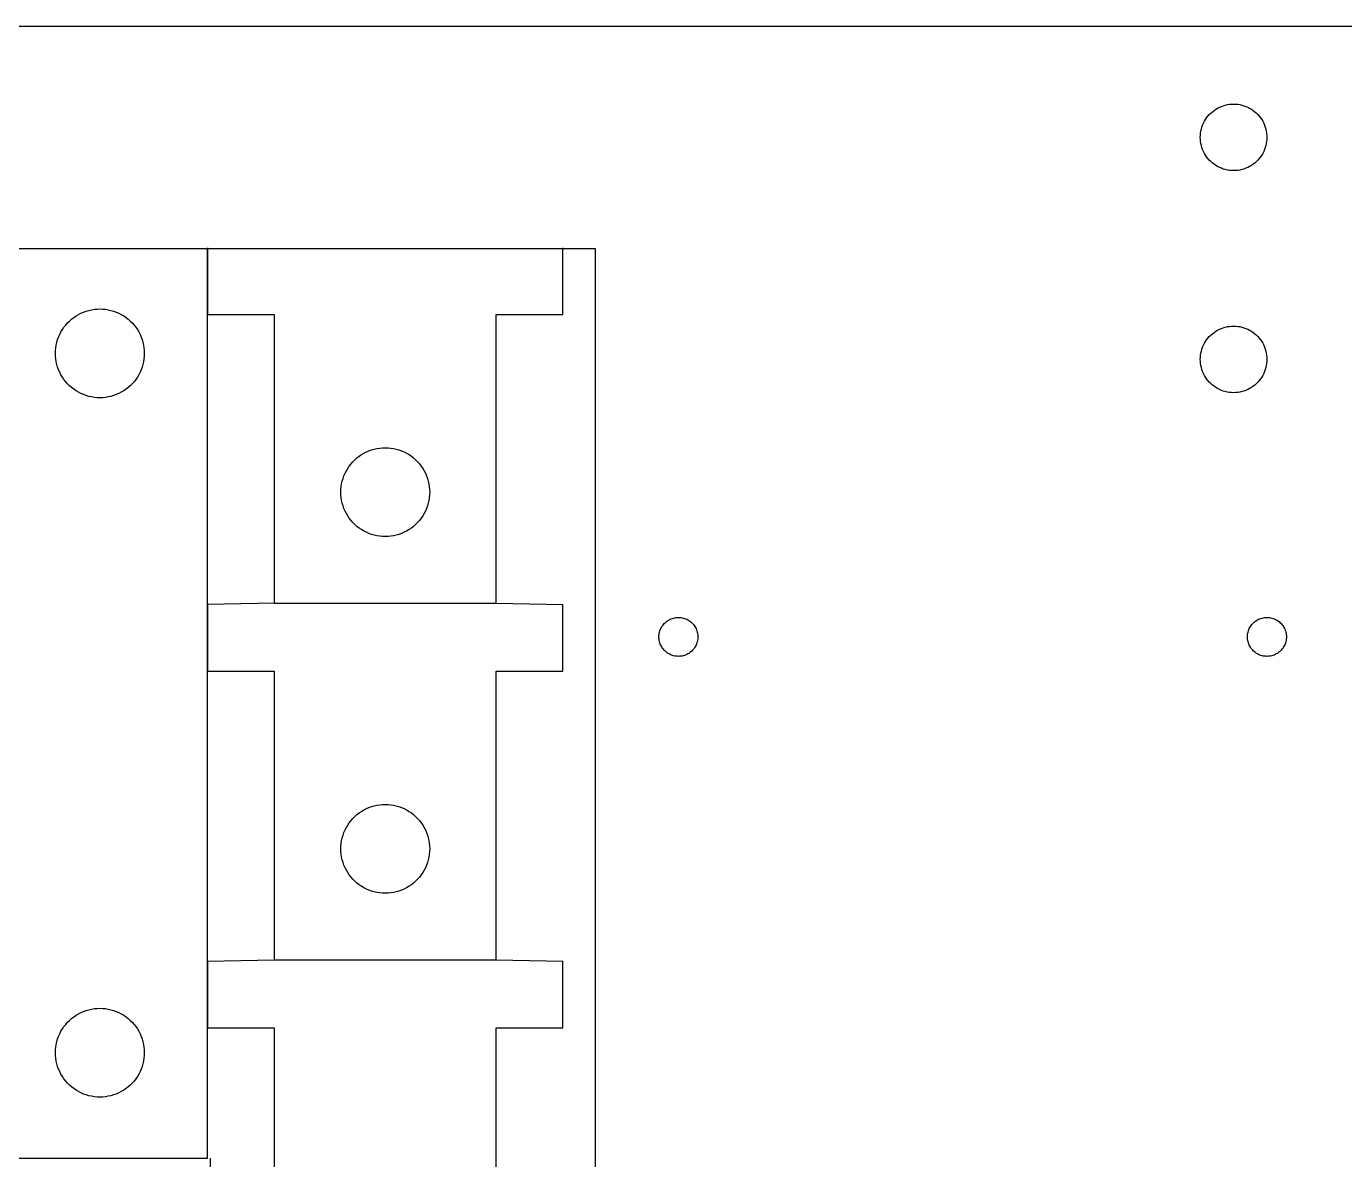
# Model space of a CAD drawing. Extents: x 2 to 1502, y 3 to 1555.
# Drawn here: x 374.3 to 710.8, y 1265.7 to 1555.1 of the extents above; entities that cross this region are included whole.
import ezdxf

# ---------------------------------------------------------------- set-up
doc = ezdxf.new("R2010")
doc.units = 0
doc.layers.get('0').update_dxf_attribs({"linetype": 'CONTINUOUS'})

msp = doc.modelspace()

# ---------------------------------------------------------------- linework, layer by layer
at = {"color": 7}
for points in [[(710.810017, 1555.065506), (2.148611, 1555.065506)], [(1419.4713, 1555.065506), (710.810017, 1555.065506)], [(679.334175, 1534.624871), (679.835925, 1534.806289)], [(679.835925, 1534.806289), (680.348925, 1534.956529)], [(680.348925, 1534.956529), (680.87055, 1535.072749)], [(680.87055, 1535.072749), (681.3978, 1535.154949)], [(681.3978, 1535.154949), (681.930675, 1535.205949)], [(681.930675, 1535.205949), (682.463625, 1535.222974)], [(682.463625, 1535.222959), (682.9965, 1535.205934)], [(682.9965, 1535.205934), (683.52945, 1535.154934)], [(683.52945, 1535.154911), (684.0567, 1535.072711)], [(684.0567, 1535.072711), (684.57825, 1534.956491)], [(684.57825, 1534.956491), (685.091325, 1534.806251)], [(685.091325, 1534.806251), (685.593075, 1534.624834)], [(675.283425, 1531.274321), (675.58395, 1531.716529)], [(675.58395, 1531.716529), (675.9099, 1532.138891)], [(675.9099, 1532.138891), (676.2642, 1532.541409)], [(676.2642, 1532.541409), (676.641225, 1532.918419)], [(676.641225, 1532.918419), (677.04375, 1533.272749)], [(677.04375, 1533.272749), (677.46615, 1533.598729)], [(677.46615, 1533.598729), (677.90835, 1533.899201)], [(677.90835, 1533.899201), (678.367575, 1534.171331)], [(678.367575, 1534.171331), (678.84375, 1534.412276)], [(678.84375, 1534.412276), (679.334175, 1534.624871)], [(685.593075, 1534.624834), (686.083425, 1534.412239)], [(686.083425, 1534.412239), (686.559675, 1534.171294)], [(686.559675, 1534.171294), (687.0189, 1533.899164)], [(687.0189, 1533.899164), (687.4611, 1533.598691)], [(687.4611, 1533.598691), (687.883425, 1533.272711)], [(687.883425, 1533.272711), (688.28595, 1532.918381)], [(688.28595, 1532.918381), (688.662975, 1532.541371)], [(688.662975, 1532.541371), (689.017275, 1532.138854)], [(689.017275, 1532.138854), (689.3433, 1531.716491)], [(689.3433, 1531.716491), (689.64375, 1531.274284)], [(674.0277, 1527.784871), (674.1099, 1528.312114)], [(674.1099, 1528.312114), (674.22615, 1528.833694)], [(674.22615, 1528.833694), (674.376375, 1529.346761)], [(674.376375, 1529.346761), (674.5578, 1529.848496)], [(674.5578, 1529.848496), (674.77035, 1530.338884)], [(674.77035, 1530.338884), (675.011325, 1530.815111)], [(675.011325, 1530.815111), (675.283425, 1531.274321)], [(689.64375, 1531.274284), (689.915925, 1530.815074)], [(689.915925, 1530.815074), (690.156825, 1530.338846)], [(690.156825, 1530.338846), (690.36945, 1529.848459)], [(690.36945, 1529.848459), (690.550875, 1529.346724)], [(690.550875, 1529.346724), (690.7011, 1528.833656)], [(690.7011, 1528.833656), (690.81735, 1528.312076)], [(690.817275, 1528.312076), (690.899475, 1527.784834)], [(673.9767, 1526.186134), (673.95945, 1526.719046)], [(673.959675, 1526.719046), (673.976925, 1527.251959)], [(673.9767, 1527.251959), (674.0277, 1527.784871)], [(674.0277, 1525.653221), (673.9767, 1526.186134)], [(674.1099, 1525.125971), (674.0277, 1525.653221)], [(674.22615, 1524.604399), (674.1099, 1525.125971)], [(674.376375, 1524.091331), (674.22615, 1524.604399)], [(690.7011, 1524.604361), (690.550875, 1524.091294)], [(690.817275, 1525.125934), (690.7011, 1524.604361)], [(690.899475, 1525.653184), (690.817275, 1525.125934)], [(690.899475, 1527.784834), (690.950475, 1527.251921)], [(690.95055, 1526.186096), (690.89955, 1525.653184)], [(690.967575, 1526.719009), (690.950325, 1526.186096)], [(690.95055, 1527.251921), (690.9678, 1526.719009)], [(674.5578, 1523.589596), (674.376375, 1524.091331)], [(674.77035, 1523.099201), (674.5578, 1523.589596)], [(675.011325, 1522.622981), (674.77035, 1523.099201)], [(675.283425, 1522.163771), (675.011325, 1522.622981)], [(675.58395, 1521.721564), (675.283425, 1522.163771)], [(675.9099, 1521.299201), (675.58395, 1521.721564)], [(676.2642, 1520.896684), (675.9099, 1521.299201)], [(689.017275, 1521.299164), (688.662975, 1520.896646)], [(689.3433, 1521.721526), (689.017275, 1521.299164)], [(689.64375, 1522.163734), (689.3433, 1521.721526)], [(689.915925, 1522.622944), (689.64375, 1522.163734)], [(690.156825, 1523.099164), (689.915925, 1522.622944)], [(690.36945, 1523.589559), (690.156825, 1523.099164)], [(690.550875, 1524.091294), (690.36945, 1523.589559)], [(676.641225, 1520.519674), (676.2642, 1520.896684)], [(677.04375, 1520.165344), (676.641225, 1520.519674)], [(677.46615, 1519.839356), (677.04375, 1520.165344)], [(677.90835, 1519.538884), (677.46615, 1519.839356)], [(678.367575, 1519.266761), (677.90835, 1519.538884)], [(678.84375, 1519.025816), (678.367575, 1519.266761)], [(679.334175, 1518.813221), (678.84375, 1519.025816)], [(679.835925, 1518.631804), (679.334175, 1518.813221)], [(680.348925, 1518.481564), (679.835925, 1518.631804)], [(680.87055, 1518.365344), (680.348925, 1518.481564)], [(681.3978, 1518.283144), (680.87055, 1518.365344)], [(681.930675, 1518.232114), (681.3978, 1518.283114)], [(682.463625, 1518.215104), (681.930675, 1518.232129)], [(682.9965, 1518.232106), (682.463625, 1518.215081)], [(683.52945, 1518.283106), (682.9965, 1518.232106)], [(684.0567, 1518.365306), (683.52945, 1518.283106)], [(684.57825, 1518.481526), (684.0567, 1518.365306)], [(685.091325, 1518.631766), (684.57825, 1518.481526)], [(685.593075, 1518.813184), (685.091325, 1518.631766)], [(686.083425, 1519.025779), (685.593075, 1518.813184)], [(686.559675, 1519.266724), (686.083425, 1519.025779)], [(687.0189, 1519.538846), (686.559675, 1519.266724)], [(687.4611, 1519.839319), (687.0189, 1519.538846)], [(687.883425, 1520.165306), (687.4611, 1519.839319)], [(688.28595, 1520.519636), (687.883425, 1520.165306)], [(688.662975, 1520.896646), (688.28595, 1520.519636)], [(193.487205, 1498.372594), (519.471405, 1498.372594)], [(420.527288, 1498.485724), (420.527288, 1481.477899)], [(420.527288, 1266.044749), (420.527288, 1498.485724)], [(511.235955, 1481.477899), (511.235955, 1498.485724)], [(519.471405, 1498.372594), (519.471405, 959.789929)], [(386.366663, 1480.729774), (386.955713, 1481.129974)], [(386.955713, 1481.129974), (387.568838, 1481.492524)], [(387.568838, 1481.492524), (388.203487, 1481.815999)], [(388.203488, 1481.815999), (388.857188, 1482.098899)], [(388.857188, 1482.098899), (389.527313, 1482.340099)], [(389.527313, 1482.340099), (390.211313, 1482.538849)], [(390.211313, 1482.538849), (390.906638, 1482.694174)], [(390.906638, 1482.694174), (391.610213, 1482.805549)], [(391.610213, 1482.805549), (392.319113, 1482.873049)], [(392.319113, 1482.872749), (393.031163, 1482.895249)], [(393.031163, 1482.895099), (393.742988, 1482.872599)], [(393.742987, 1482.872749), (394.452187, 1482.805249)], [(394.452187, 1482.805549), (395.155762, 1482.694174)], [(395.155762, 1482.694174), (395.851087, 1482.538849)], [(395.851087, 1482.538849), (396.535087, 1482.340099)], [(396.535087, 1482.340099), (397.205213, 1482.098899)], [(397.205213, 1482.098899), (397.858912, 1481.815999)], [(397.858913, 1481.815999), (398.493562, 1481.492524)], [(398.493562, 1481.492524), (399.106688, 1481.129974)], [(399.106688, 1481.129974), (399.695737, 1480.729774)], [(420.527288, 1481.477899), (437.53518, 1481.477899)], [(437.53518, 1481.477899), (437.53518, 1407.777049)], [(494.228055, 1481.477899), (511.235955, 1481.477899)], [(494.228055, 1407.777049), (494.228055, 1481.477899)], [(383.095237, 1477.018924), (383.457787, 1477.632049)], [(383.457787, 1477.632049), (383.857987, 1478.221099)], [(383.857988, 1478.221099), (384.294562, 1478.784049)], [(384.294562, 1478.784049), (384.765638, 1479.318349)], [(384.765638, 1479.318349), (385.269338, 1479.822124)], [(385.269338, 1479.822124), (385.803712, 1480.292899)], [(385.803713, 1480.292899), (386.366663, 1480.729774)], [(399.695737, 1480.729774), (400.258687, 1480.292899)], [(400.258688, 1480.292899), (400.793063, 1479.822124)], [(400.793063, 1479.822124), (401.296762, 1479.318349)], [(401.296762, 1479.318349), (401.767613, 1478.784049)], [(401.767613, 1478.784049), (402.204412, 1478.221099)], [(402.204412, 1478.221099), (402.604613, 1477.632049)], [(402.604613, 1477.632049), (402.967238, 1477.018924)], [(677.90835, 1477.206296), (678.367575, 1477.478141)], [(678.367575, 1477.478141), (678.84375, 1477.720789)], [(678.84375, 1477.720789), (679.334175, 1477.932814)], [(679.334175, 1477.932814), (679.835925, 1478.113954)], [(679.835925, 1478.113954), (680.348925, 1478.263054)], [(680.348925, 1478.263054), (680.87055, 1478.379559)], [(680.87055, 1478.379559), (681.3978, 1478.462891)], [(681.3978, 1478.462891), (681.930675, 1478.513366)], [(681.930675, 1478.513366), (682.463625, 1478.530091)], [(682.463625, 1478.530091), (682.9965, 1478.513366)], [(682.9965, 1478.513366), (683.52945, 1478.462891)], [(683.52945, 1478.462906), (684.0567, 1478.379574)], [(684.0567, 1478.379574), (684.57825, 1478.263069)], [(684.57825, 1478.263069), (685.091325, 1478.113969)], [(685.091325, 1478.113969), (685.593075, 1477.932829)], [(685.593075, 1477.932829), (686.083425, 1477.720804)], [(686.083425, 1477.720804), (686.559675, 1477.478156)], [(686.559675, 1477.478156), (687.0189, 1477.206311)], [(381.893288, 1473.681124), (382.048913, 1474.376449)], [(382.048913, 1474.376449), (382.247663, 1475.060449)], [(382.247663, 1475.060449), (382.488863, 1475.730574)], [(382.488863, 1475.730574), (382.771763, 1476.384274)], [(382.771763, 1476.384274), (383.095237, 1477.018924)], [(402.967238, 1477.018924), (403.290638, 1476.384274)], [(403.290638, 1476.384274), (403.573538, 1475.730574)], [(403.573538, 1475.730574), (403.814738, 1475.060449)], [(403.814738, 1475.060449), (404.013487, 1474.376449)], [(404.013487, 1474.376449), (404.168813, 1473.681124)], [(674.77035, 1473.646834), (675.011325, 1474.123054)], [(675.011325, 1474.123054), (675.283425, 1474.582834)], [(675.283425, 1474.582834), (675.58395, 1475.024756)], [(675.58395, 1475.024756), (675.9099, 1475.446834)], [(675.9099, 1475.446834), (676.2642, 1475.847371)], [(676.2642, 1475.847371), (676.641225, 1476.225229)], [(676.641225, 1476.225229), (677.04375, 1476.578704)], [(677.04375, 1476.578704), (677.46615, 1476.906109)], [(677.46615, 1476.906109), (677.90835, 1477.206296)], [(687.0189, 1477.206311), (687.4611, 1476.906124)], [(687.4611, 1476.906124), (687.883425, 1476.578719)], [(687.883425, 1476.578719), (688.28595, 1476.225244)], [(688.28595, 1476.225244), (688.662975, 1475.847386)], [(688.662975, 1475.847386), (689.017275, 1475.446849)], [(689.017275, 1475.446849), (689.3433, 1475.024771)], [(689.3433, 1475.024771), (689.64375, 1474.582849)], [(689.64375, 1474.582849), (689.915925, 1474.123069)], [(689.915925, 1474.123069), (690.156825, 1473.646849)], [(381.715013, 1470.844474), (381.692513, 1471.556524)], [(381.692588, 1471.556524), (381.715087, 1472.268649)], [(381.715013, 1472.268649), (381.781763, 1472.977549)], [(381.781912, 1470.135574), (381.715163, 1470.844474)], [(381.781912, 1472.977549), (381.893288, 1473.681124)], [(404.168813, 1473.681124), (404.280188, 1472.977549)], [(404.347388, 1470.844474), (404.279887, 1470.135574)], [(404.280188, 1472.977549), (404.347688, 1472.268649)], [(404.369813, 1471.556524), (404.347313, 1470.844474)], [(404.347388, 1472.268649), (404.369888, 1471.556524)], [(673.9767, 1470.560186), (674.0277, 1471.091966)], [(674.0277, 1471.091966), (674.1099, 1471.619494)], [(674.1099, 1471.619494), (674.22615, 1472.141066)], [(674.22615, 1472.141066), (674.376375, 1472.654141)], [(674.376375, 1472.654141), (674.5578, 1473.156724)], [(674.5578, 1473.156724), (674.77035, 1473.646834)], [(690.156825, 1473.646849), (690.36945, 1473.156739)], [(690.36945, 1473.156739), (690.550875, 1472.654156)], [(690.550875, 1472.654156), (690.7011, 1472.141081)], [(690.7011, 1472.141081), (690.81735, 1471.619509)], [(690.817275, 1471.619509), (690.899475, 1471.091981)], [(690.899475, 1471.091981), (690.950475, 1470.560201)], [(381.893288, 1469.431999), (381.781912, 1470.135574)], [(382.048913, 1468.736674), (381.893288, 1469.431999)], [(382.247663, 1468.052674), (382.048913, 1468.736674)], [(382.488863, 1467.382549), (382.247663, 1468.052674)], [(382.771763, 1466.728849), (382.488863, 1467.382549)], [(403.573538, 1467.382549), (403.290638, 1466.728849)], [(403.814738, 1468.052674), (403.573538, 1467.382549)], [(404.013487, 1468.736674), (403.814738, 1468.052674)], [(404.168813, 1469.431999), (404.013487, 1468.736674)], [(404.280188, 1470.135574), (404.168813, 1469.431999)], [(673.9767, 1469.492089), (673.95945, 1470.026141)], [(673.959675, 1470.026141), (673.976925, 1470.560186)], [(674.0277, 1468.960316), (673.9767, 1469.492089)], [(674.1099, 1468.432781), (674.0277, 1468.960316)], [(674.22615, 1467.911209), (674.1099, 1468.432781)], [(674.376375, 1467.398426), (674.22615, 1467.911209)], [(674.5578, 1466.895559), (674.376375, 1467.398426)], [(690.550875, 1467.398441), (690.36945, 1466.895574)], [(690.7011, 1467.911224), (690.550875, 1467.398441)], [(690.817275, 1468.432796), (690.7011, 1467.911224)], [(690.899475, 1468.960331), (690.817275, 1468.432796)], [(690.95055, 1469.492104), (690.89955, 1468.960331)], [(690.967575, 1470.026156), (690.950325, 1469.492104)], [(690.95055, 1470.560201), (690.9678, 1470.026156)], [(383.095237, 1466.094199), (382.771763, 1466.728849)], [(383.457787, 1465.481074), (383.095237, 1466.094199)], [(383.857987, 1464.891724), (383.457787, 1465.481074)], [(384.294562, 1464.329074), (383.857987, 1464.891724)], [(384.765638, 1463.794699), (384.294562, 1464.329074)], [(401.767613, 1464.329074), (401.296762, 1463.794699)], [(402.204412, 1464.891724), (401.767613, 1464.329074)], [(402.604613, 1465.481074), (402.204412, 1464.891724)], [(402.967238, 1466.094199), (402.604613, 1465.481074)], [(403.290638, 1466.728849), (402.967238, 1466.094199)], [(674.77035, 1466.405449), (674.5578, 1466.895559)], [(675.011325, 1465.929229), (674.77035, 1466.405449)], [(675.283425, 1465.469449), (675.011325, 1465.929229)], [(675.58395, 1465.027526), (675.283425, 1465.469449)], [(675.9099, 1464.605449), (675.58395, 1465.027526)], [(676.2642, 1464.204911), (675.9099, 1464.605449)], [(676.641225, 1463.827054), (676.2642, 1464.204911)], [(688.662975, 1464.204926), (688.28595, 1463.827069)], [(689.017275, 1464.605464), (688.662975, 1464.204926)], [(689.3433, 1465.027541), (689.017275, 1464.605464)], [(689.64375, 1465.469464), (689.3433, 1465.027541)], [(689.915925, 1465.929244), (689.64375, 1465.469464)], [(690.156825, 1466.405464), (689.915925, 1465.929244)], [(690.36945, 1466.895574), (690.156825, 1466.405464)], [(385.269338, 1463.290999), (384.765638, 1463.794699)], [(385.803712, 1462.819924), (385.269338, 1463.290999)], [(386.366663, 1462.383349), (385.803713, 1462.819924)], [(386.955713, 1461.983074), (386.366663, 1462.383349)], [(387.568838, 1461.620524), (386.955713, 1461.983074)], [(388.203487, 1461.297124), (387.568838, 1461.620524)], [(388.857188, 1461.014224), (388.203488, 1461.297124)], [(389.527313, 1460.773024), (388.857188, 1461.014224)], [(390.211313, 1460.574274), (389.527313, 1460.773024)], [(396.535087, 1460.773024), (395.851087, 1460.574274)], [(397.205213, 1461.014224), (396.535087, 1460.773024)], [(397.858912, 1461.297124), (397.205213, 1461.014224)], [(398.493562, 1461.620524), (397.858913, 1461.297124)], [(399.106688, 1461.983074), (398.493562, 1461.620524)], [(399.695737, 1462.383349), (399.106688, 1461.983074)], [(400.258687, 1462.819924), (399.695737, 1462.383349)], [(400.793063, 1463.290999), (400.258688, 1462.819924)], [(401.296762, 1463.794699), (400.793063, 1463.290999)], [(677.04375, 1463.473856), (676.641225, 1463.827054)], [(677.46615, 1463.146451), (677.04375, 1463.473856)], [(677.90835, 1462.845979), (677.46615, 1463.146451)], [(678.367575, 1462.574141), (677.90835, 1462.845979)], [(678.84375, 1462.331494), (678.367575, 1462.574141)], [(679.334175, 1462.119461), (678.84375, 1462.331494)], [(679.835925, 1461.938329), (679.334175, 1462.119461)], [(680.348925, 1461.789506), (679.835925, 1461.938329)], [(680.87055, 1461.672724), (680.348925, 1461.789506)], [(681.3978, 1461.589384), (680.87055, 1461.672724)], [(681.930675, 1461.538924), (681.3978, 1461.589399)], [(682.463625, 1461.522199), (681.930675, 1461.538924)], [(682.9965, 1461.538924), (682.463625, 1461.522199)], [(683.52945, 1461.589399), (682.9965, 1461.538924)], [(684.0567, 1461.672739), (683.52945, 1461.589399)], [(684.57825, 1461.789521), (684.0567, 1461.672739)], [(685.091325, 1461.938344), (684.57825, 1461.789521)], [(685.593075, 1462.119476), (685.091325, 1461.938344)], [(686.083425, 1462.331509), (685.593075, 1462.119476)], [(686.559675, 1462.574156), (686.083425, 1462.331509)], [(687.0189, 1462.845994), (686.559675, 1462.574156)], [(687.4611, 1463.146466), (687.0189, 1462.845994)], [(687.883425, 1463.473871), (687.4611, 1463.146466)], [(688.28595, 1463.827069), (687.883425, 1463.473871)], [(390.906638, 1460.418649), (390.211313, 1460.574274)], [(391.610213, 1460.307274), (390.906638, 1460.418649)], [(392.319113, 1460.240374), (391.610213, 1460.307124)], [(393.031163, 1460.217949), (392.319113, 1460.240449)], [(393.742988, 1460.240374), (393.031163, 1460.217874)], [(394.452187, 1460.307274), (393.742987, 1460.240524)], [(395.155762, 1460.418649), (394.452187, 1460.307274)], [(395.851087, 1460.574274), (395.155762, 1460.418649)], [(463.06188, 1447.105924), (463.757055, 1447.261249)], [(463.757055, 1447.261249), (464.460555, 1447.372624)], [(464.460555, 1447.372624), (465.16968, 1447.440124)], [(465.16968, 1447.439749), (465.881655, 1447.462249)], [(465.881655, 1447.462099), (466.593555, 1447.439599)], [(466.593555, 1447.439749), (467.302755, 1447.372249)], [(467.302755, 1447.372624), (468.006255, 1447.261249)], [(468.006255, 1447.261249), (468.70143, 1447.105924)], [(457.14513, 1443.350974), (457.616205, 1443.885274)], [(457.616205, 1443.885274), (458.119905, 1444.388974)], [(458.119905, 1444.388974), (458.654205, 1444.860049)], [(458.654205, 1444.860049), (459.217005, 1445.296624)], [(459.217005, 1445.296624), (459.80613, 1445.696974)], [(459.80613, 1445.696974), (460.419255, 1446.059599)], [(460.419255, 1446.059599), (461.053905, 1446.382924)], [(461.053905, 1446.382924), (461.70768, 1446.665899)], [(461.70768, 1446.665899), (462.37788, 1446.907099)], [(462.37788, 1446.907099), (463.06188, 1447.105924)], [(468.70143, 1447.105924), (469.38543, 1446.907099)], [(469.38543, 1446.907099), (470.05563, 1446.665899)], [(470.05563, 1446.665899), (470.70933, 1446.382924)], [(470.70933, 1446.382924), (471.34398, 1446.059599)], [(471.34398, 1446.059599), (471.957105, 1445.696974)], [(471.957105, 1445.696974), (472.546305, 1445.296624)], [(472.546305, 1445.296624), (473.109105, 1444.860049)], [(473.109105, 1444.860049), (473.643405, 1444.388974)], [(473.643405, 1444.388974), (474.14703, 1443.885274)], [(474.14703, 1443.885274), (474.61818, 1443.350974)], [(455.33928, 1440.297499), (455.622255, 1440.951274)], [(455.622255, 1440.951274), (455.94558, 1441.585924)], [(455.94558, 1441.585924), (456.308205, 1442.199049)], [(456.308205, 1442.199049), (456.708555, 1442.788174)], [(456.708555, 1442.788174), (457.14513, 1443.350974)], [(474.61818, 1443.350974), (475.05468, 1442.788174)], [(475.05468, 1442.788174), (475.455105, 1442.199049)], [(475.455105, 1442.199049), (475.817655, 1441.585924)], [(475.817655, 1441.585924), (476.141055, 1440.951274)], [(476.141055, 1440.951274), (476.423955, 1440.297499)], [(454.56543, 1436.835499), (454.63218, 1437.544624)], [(454.63248, 1437.544624), (454.74393, 1438.248124)], [(454.74393, 1438.248124), (454.899255, 1438.943299)], [(454.899255, 1438.943299), (455.09808, 1439.627299)], [(455.09808, 1439.627299), (455.33928, 1440.297499)], [(476.423955, 1440.297499), (476.66523, 1439.627299)], [(476.66523, 1439.627299), (476.86398, 1438.943299)], [(476.86398, 1438.943299), (477.01938, 1438.248124)], [(477.01938, 1438.248124), (477.130755, 1437.544624)], [(477.130755, 1437.544624), (477.197505, 1436.835499)], [(454.56543, 1435.411549), (454.54293, 1436.123524)], [(454.54308, 1436.123524), (454.56558, 1436.835499)], [(454.63248, 1434.702424), (454.56573, 1435.411549)], [(454.74393, 1433.998924), (454.63248, 1434.702424)], [(454.899255, 1433.303749), (454.74393, 1433.998924)], [(477.01938, 1433.998924), (476.86398, 1433.303749)], [(477.130755, 1434.702424), (477.01938, 1433.998924)], [(477.197805, 1435.411549), (477.131055, 1434.702424)], [(477.22023, 1436.123524), (477.19773, 1435.411549)], [(477.197805, 1436.835499), (477.220305, 1436.123524)], [(455.09808, 1432.619749), (454.899255, 1433.303749)], [(455.33928, 1431.949549), (455.09808, 1432.619749)], [(455.622255, 1431.295849), (455.33928, 1431.949549)], [(455.94558, 1430.661199), (455.622255, 1431.295849)], [(456.308205, 1430.048074), (455.94558, 1430.661199)], [(475.817655, 1430.661199), (475.455105, 1430.048074)], [(476.141055, 1431.295849), (475.817655, 1430.661199)], [(476.423955, 1431.949549), (476.141055, 1431.295849)], [(476.66523, 1432.619749), (476.423955, 1431.949549)], [(476.86398, 1433.303749), (476.66523, 1432.619749)], [(456.708555, 1429.458874), (456.308205, 1430.048074)], [(457.14513, 1428.896074), (456.708555, 1429.458874)], [(457.616205, 1428.361774), (457.14513, 1428.896074)], [(458.119905, 1427.858074), (457.616205, 1428.361774)], [(458.654205, 1427.386999), (458.119905, 1427.858074)], [(459.217005, 1426.950499), (458.654205, 1427.386999)], [(473.109105, 1427.386999), (472.546305, 1426.950499)], [(473.643405, 1427.858074), (473.109105, 1427.386999)], [(474.14703, 1428.361774), (473.643405, 1427.858074)], [(474.61818, 1428.896074), (474.14703, 1428.361774)], [(475.05468, 1429.458874), (474.61818, 1428.896074)], [(475.455105, 1430.048074), (475.05468, 1429.458874)], [(459.80613, 1426.550074), (459.217005, 1426.950499)], [(460.419255, 1426.187449), (459.80613, 1426.550074)], [(461.053905, 1425.864124), (460.419255, 1426.187449)], [(461.70768, 1425.581224), (461.053905, 1425.864124)], [(462.37788, 1425.339949), (461.70768, 1425.581224)], [(463.06188, 1425.141199), (462.37788, 1425.339949)], [(463.757055, 1424.985799), (463.06188, 1425.141199)], [(464.460555, 1424.874424), (463.757055, 1424.985799)], [(465.16968, 1424.807374), (464.460555, 1424.874124)], [(465.881655, 1424.784949), (465.16968, 1424.807449)], [(466.593555, 1424.807374), (465.881655, 1424.784874)], [(467.302755, 1424.874424), (466.593555, 1424.807674)], [(468.006255, 1424.985799), (467.302755, 1424.874424)], [(468.70143, 1425.141199), (468.006255, 1424.985799)], [(469.38543, 1425.339949), (468.70143, 1425.141199)], [(470.05563, 1425.581224), (469.38543, 1425.339949)], [(470.70933, 1425.864124), (470.05563, 1425.581224)], [(471.34398, 1426.187449), (470.70933, 1425.864124)], [(471.957105, 1426.550074), (471.34398, 1426.187449)], [(472.546305, 1426.950499), (471.957105, 1426.550074)], [(437.53518, 1407.777049), (420.527303, 1407.402049), (420.527303, 1407.402049)], [(420.527303, 1407.402049), (420.527303, 1390.394224)], [(437.53518, 1407.777049), (494.228055, 1407.777049)], [(494.228055, 1407.777049), (511.235933, 1407.402049)], [(511.235933, 1390.394224), (511.235933, 1407.402049)], [(538.065555, 1403.360366), (538.33458, 1403.519389)], [(538.33458, 1403.519389), (538.613205, 1403.661409)], [(538.613205, 1403.661409), (538.89978, 1403.785279)], [(538.89978, 1403.785279), (539.19408, 1403.891299)], [(539.19408, 1403.891299), (539.49423, 1403.978606)], [(539.49423, 1403.978606), (539.799255, 1404.046631)], [(539.799255, 1404.046639), (540.107655, 1404.095389)], [(540.107655, 1404.095389), (540.418905, 1404.124864)], [(540.418905, 1404.124864), (540.73128, 1404.134764)], [(540.73128, 1404.134786), (541.043655, 1404.124886)], [(541.043655, 1404.124886), (541.354905, 1404.095411)], [(541.354905, 1404.095404), (541.663605, 1404.046654)], [(541.663605, 1404.046654), (541.96863, 1403.978629)], [(541.96863, 1403.978621), (542.26848, 1403.891314)], [(542.26848, 1403.891314), (542.562705, 1403.785294)], [(542.562705, 1403.785294), (542.84958, 1403.661424)], [(542.84958, 1403.661424), (543.12798, 1403.519404)], [(543.12798, 1403.519404), (543.397005, 1403.360381)], [(688.302967, 1403.360374), (688.572292, 1403.519396)], [(688.572292, 1403.519396), (688.850092, 1403.661416)], [(688.850092, 1403.661416), (689.136367, 1403.785286)], [(689.136367, 1403.785286), (689.431192, 1403.891306)], [(689.431192, 1403.891306), (689.731642, 1403.978614)], [(689.731642, 1403.978614), (690.034942, 1404.046639)], [(690.034942, 1404.046646), (690.343942, 1404.095396)], [(690.343942, 1404.095396), (690.655717, 1404.124871)], [(690.655717, 1404.124871), (690.967567, 1404.134771)], [(690.967567, 1404.134794), (691.279342, 1404.124894)], [(691.279342, 1404.124894), (691.591192, 1404.095419)], [(691.591192, 1404.095411), (691.900117, 1404.046661)], [(691.900117, 1404.046661), (692.203417, 1403.978636)], [(692.203417, 1403.978629), (692.503942, 1403.891321)], [(692.503942, 1403.891321), (692.798692, 1403.785301)], [(692.798692, 1403.785301), (693.085042, 1403.661431)], [(693.085042, 1403.661431), (693.362842, 1403.519411)], [(693.362842, 1403.519411), (693.632092, 1403.360389)], [(535.795905, 1399.783616), (535.844655, 1400.092024)], [(535.844655, 1400.092024), (535.912905, 1400.397026)], [(535.91268, 1400.397026), (535.99998, 1400.697221)], [(535.99998, 1400.697221), (536.105955, 1400.991454)], [(536.105955, 1400.991454), (536.229855, 1401.278036)], [(536.229855, 1401.278036), (536.371905, 1401.556684)], [(536.371905, 1401.556684), (536.530905, 1401.825694)], [(536.530905, 1401.825694), (536.70663, 1402.084211)], [(536.70663, 1402.084211), (536.898255, 1402.331111)], [(536.898255, 1402.331111), (537.10488, 1402.565531)], [(537.10488, 1402.565531), (537.325755, 1402.786354)], [(537.325755, 1402.786354), (537.56013, 1402.993001)], [(537.56013, 1402.993001), (537.80703, 1403.184619)], [(537.80703, 1403.184619), (538.065555, 1403.360366)], [(543.397005, 1403.360381), (543.65553, 1403.184634)], [(543.65553, 1403.184634), (543.90243, 1402.993016)], [(543.90243, 1402.993016), (544.136805, 1402.786369)], [(544.136805, 1402.786369), (544.357605, 1402.565546)], [(544.357605, 1402.565546), (544.564605, 1402.331126)], [(544.564605, 1402.331126), (544.75593, 1402.084226)], [(544.75593, 1402.084226), (544.931655, 1401.825709)], [(544.931655, 1401.825709), (545.090655, 1401.556699)], [(545.090655, 1401.556699), (545.232705, 1401.278051)], [(545.232705, 1401.278051), (545.35683, 1400.991469)], [(545.35683, 1400.991469), (545.46258, 1400.697236)], [(545.46258, 1400.697236), (545.54988, 1400.397041)], [(545.54988, 1400.397041), (545.61813, 1400.092039)], [(545.617905, 1400.092039), (545.666655, 1399.783631)], [(686.032417, 1399.783624), (686.080417, 1400.092031)], [(686.080642, 1400.092031), (686.148892, 1400.397034)], [(686.148667, 1400.397034), (686.236492, 1400.697229)], [(686.236492, 1400.697229), (686.341417, 1400.991461)], [(686.341417, 1400.991461), (686.466142, 1401.278044)], [(686.466142, 1401.278044), (686.607892, 1401.556691)], [(686.607817, 1401.556691), (686.766592, 1401.825701)], [(686.766592, 1401.825701), (686.942317, 1402.084219)], [(686.942317, 1402.084219), (687.135067, 1402.331119)], [(687.135067, 1402.331119), (687.341992, 1402.565539)], [(687.341992, 1402.565539), (687.563092, 1402.786361)], [(687.563092, 1402.786361), (687.795592, 1402.993009)], [(687.795592, 1402.993009), (688.042192, 1403.184626)], [(688.042192, 1403.184626), (688.302967, 1403.360374)], [(693.632092, 1403.360389), (693.892867, 1403.184641)], [(693.892867, 1403.184641), (694.139542, 1402.993024)], [(694.139542, 1402.993024), (694.371967, 1402.786376)], [(694.371967, 1402.786376), (694.593067, 1402.565554)], [(694.593067, 1402.565554), (694.799992, 1402.331134)], [(694.799992, 1402.331134), (694.992742, 1402.084234)], [(694.992742, 1402.084234), (695.168467, 1401.825716)], [(695.168467, 1401.825716), (695.327242, 1401.556706)], [(695.327243, 1401.556706), (695.468993, 1401.278059)], [(695.468993, 1401.278059), (695.593642, 1400.991476)], [(695.593642, 1400.991476), (695.698567, 1400.697244)], [(695.698567, 1400.697244), (695.786467, 1400.397049)], [(695.786467, 1400.397049), (695.854717, 1400.092046)], [(695.854493, 1400.092046), (695.902492, 1399.783639)], [(535.756455, 1399.159991), (535.766205, 1399.472366)], [(535.76643, 1398.847616), (535.75668, 1399.159991)], [(535.76643, 1399.472366), (535.79568, 1399.783616)], [(535.795905, 1398.536366), (535.766655, 1398.847616)], [(535.844655, 1398.227959), (535.795905, 1398.536366)], [(535.91268, 1397.922949), (535.84443, 1398.227959)], [(535.99998, 1397.622761), (535.91268, 1397.922949)], [(536.105955, 1397.328529), (535.99998, 1397.622761)], [(536.229855, 1397.041946), (536.105955, 1397.328529)], [(536.371905, 1396.763299), (536.229855, 1397.041946)], [(536.530905, 1396.494289), (536.371905, 1396.763299)], [(545.090655, 1396.763314), (544.931655, 1396.494304)], [(545.232705, 1397.041961), (545.090655, 1396.763314)], [(545.35683, 1397.328544), (545.232705, 1397.041961)], [(545.46258, 1397.622776), (545.35683, 1397.328544)], [(545.54988, 1397.922964), (545.46258, 1397.622776)], [(545.617905, 1398.227974), (545.549655, 1397.922964)], [(545.666955, 1398.536381), (545.618205, 1398.227974)], [(545.69613, 1398.847631), (545.66688, 1398.536381)], [(545.666955, 1399.783631), (545.696205, 1399.472381)], [(545.69613, 1399.472381), (545.70588, 1399.160006)], [(545.706105, 1399.160006), (545.696355, 1398.847631)], [(685.992742, 1399.159999), (686.000992, 1399.472374)], [(686.001217, 1398.847624), (685.992967, 1399.159999)], [(686.032417, 1398.536374), (686.000917, 1398.847624)], [(686.001217, 1399.472374), (686.032717, 1399.783624)], [(686.080642, 1398.227966), (686.032642, 1398.536374)], [(686.148667, 1397.922956), (686.080417, 1398.227966)], [(686.236492, 1397.622769), (686.148667, 1397.922956)], [(686.341417, 1397.328536), (686.236492, 1397.622769)], [(686.466142, 1397.041954), (686.341417, 1397.328536)], [(686.607817, 1396.763306), (686.466142, 1397.041954)], [(686.766592, 1396.494296), (686.607817, 1396.763306)], [(695.327242, 1396.763321), (695.168467, 1396.494311)], [(695.468993, 1397.041969), (695.327243, 1396.763321)], [(695.593642, 1397.328551), (695.468993, 1397.041969)], [(695.698567, 1397.622784), (695.593642, 1397.328551)], [(695.786467, 1397.922971), (695.698567, 1397.622784)], [(695.854492, 1398.227981), (695.786242, 1397.922971)], [(695.902642, 1398.536389), (695.854642, 1398.227981)], [(695.933842, 1398.847639), (695.902343, 1398.536389)], [(695.902642, 1399.783639), (695.934143, 1399.472389)], [(695.933842, 1399.472389), (695.942092, 1399.160014)], [(695.942317, 1399.160014), (695.934068, 1398.847639)], [(536.70663, 1396.235771), (536.530905, 1396.494289)], [(536.898255, 1395.988871), (536.70663, 1396.235771)], [(537.10488, 1395.754444), (536.898255, 1395.988871)], [(537.325755, 1395.533629), (537.10488, 1395.754444)], [(537.56013, 1395.326981), (537.325755, 1395.533629)], [(537.80703, 1395.135364), (537.56013, 1395.326981)], [(538.065555, 1394.959616), (537.80703, 1395.135364)], [(538.33458, 1394.800586), (538.065555, 1394.959616)], [(538.613205, 1394.658574), (538.33458, 1394.800586)], [(538.89978, 1394.534696), (538.613205, 1394.658574)], [(539.19408, 1394.428684), (538.89978, 1394.534696)], [(539.49423, 1394.341376), (539.19408, 1394.428684)], [(539.799255, 1394.273344), (539.49423, 1394.341369)], [(540.107655, 1394.224586), (539.799255, 1394.273336)], [(540.418905, 1394.195111), (540.107655, 1394.224586)], [(540.73128, 1394.185204), (540.418905, 1394.195104)], [(541.043655, 1394.195126), (540.73128, 1394.185226)], [(541.354905, 1394.224601), (541.043655, 1394.195126)], [(541.663605, 1394.273359), (541.354905, 1394.224609)], [(541.96863, 1394.341391), (541.663605, 1394.273366)], [(542.26848, 1394.428699), (541.96863, 1394.341391)], [(542.562705, 1394.534711), (542.26848, 1394.428699)], [(542.84958, 1394.658589), (542.562705, 1394.534711)], [(543.12798, 1394.800601), (542.84958, 1394.658589)], [(543.397005, 1394.959631), (543.12798, 1394.800601)], [(543.65553, 1395.135379), (543.397005, 1394.959631)], [(543.90243, 1395.326996), (543.65553, 1395.135379)], [(544.136805, 1395.533644), (543.90243, 1395.326996)], [(544.357605, 1395.754459), (544.136805, 1395.533644)], [(544.564605, 1395.988886), (544.357605, 1395.754459)], [(544.75593, 1396.235786), (544.564605, 1395.988886)], [(544.931655, 1396.494304), (544.75593, 1396.235786)], [(686.942317, 1396.235779), (686.766592, 1396.494296)], [(687.135067, 1395.988879), (686.942317, 1396.235779)], [(687.341992, 1395.754451), (687.135067, 1395.988879)], [(687.563092, 1395.533636), (687.341992, 1395.754451)], [(687.795592, 1395.326989), (687.563092, 1395.533636)], [(688.042192, 1395.135371), (687.795592, 1395.326989)], [(688.302967, 1394.959624), (688.042192, 1395.135371)], [(688.572292, 1394.800594), (688.302967, 1394.959624)], [(688.850092, 1394.658581), (688.572292, 1394.800594)], [(689.136367, 1394.534704), (688.850092, 1394.658581)], [(689.431192, 1394.428691), (689.136367, 1394.534704)], [(689.731642, 1394.341384), (689.431192, 1394.428691)], [(690.034942, 1394.273351), (689.731642, 1394.341376)], [(690.343942, 1394.224594), (690.034942, 1394.273344)], [(690.655717, 1394.195119), (690.343942, 1394.224594)], [(690.967567, 1394.185211), (690.655717, 1394.195111)], [(691.279342, 1394.195134), (690.967567, 1394.185234)], [(691.591192, 1394.224609), (691.279342, 1394.195134)], [(691.900117, 1394.273366), (691.591192, 1394.224616)], [(692.203417, 1394.341399), (691.900117, 1394.273374)], [(692.503942, 1394.428706), (692.203417, 1394.341399)], [(692.798692, 1394.534719), (692.503942, 1394.428706)], [(693.085042, 1394.658596), (692.798692, 1394.534719)], [(693.362842, 1394.800609), (693.085042, 1394.658596)], [(693.632092, 1394.959639), (693.362842, 1394.800609)], [(693.892867, 1395.135386), (693.632092, 1394.959639)], [(694.139542, 1395.327004), (693.892867, 1395.135386)], [(694.371967, 1395.533651), (694.139542, 1395.327004)], [(694.593067, 1395.754466), (694.371967, 1395.533651)], [(694.799992, 1395.988894), (694.593067, 1395.754466)], [(694.992742, 1396.235794), (694.799992, 1395.988894)], [(695.168467, 1396.494311), (694.992742, 1396.235794)], [(420.527303, 1390.394224), (437.535195, 1390.394224)], [(437.535195, 1390.394224), (437.535195, 1316.693374)], [(494.228033, 1390.394224), (511.235933, 1390.394224)], [(494.228033, 1316.693374), (494.228033, 1390.394224)], [(464.46057, 1356.288949), (465.169695, 1356.356449)], [(465.169695, 1356.356074), (465.88167, 1356.378574)], [(465.88167, 1356.378424), (466.59357, 1356.355924)], [(466.59357, 1356.356074), (467.30277, 1356.288574)], [(457.61622, 1352.801599), (458.11992, 1353.305299)], [(458.11992, 1353.305299), (458.65422, 1353.776374)], [(458.65422, 1353.776374), (459.217028, 1354.212949)], [(459.217028, 1354.212949), (459.806145, 1354.613299)], [(459.806145, 1354.613299), (460.41927, 1354.975924)], [(460.41927, 1354.975924), (461.05392, 1355.299249)], [(461.05392, 1355.299249), (461.707695, 1355.582224)], [(461.707695, 1355.582224), (462.377895, 1355.823424)], [(462.377895, 1355.823424), (463.061895, 1356.022249)], [(463.061895, 1356.022249), (463.75707, 1356.177574)], [(463.75707, 1356.177574), (464.46057, 1356.288949)], [(467.30277, 1356.288949), (468.00627, 1356.177574)], [(468.006278, 1356.177574), (468.701408, 1356.022249)], [(468.701408, 1356.022249), (469.385415, 1355.823424)], [(469.385415, 1355.823424), (470.055615, 1355.582224)], [(470.055615, 1355.582224), (470.709315, 1355.299249)], [(470.709315, 1355.299249), (471.343965, 1354.975924)], [(471.343965, 1354.975924), (471.95709, 1354.613299)], [(471.95709, 1354.613299), (472.54629, 1354.212949)], [(472.54629, 1354.212949), (473.10909, 1353.776374)], [(473.10909, 1353.776374), (473.64339, 1353.305299)], [(473.64339, 1353.305299), (474.147015, 1352.801599)], [(455.339303, 1349.213824), (455.622278, 1349.867599)], [(455.622278, 1349.867599), (455.945603, 1350.502249)], [(455.945603, 1350.502249), (456.308228, 1351.115374)], [(456.30822, 1351.115374), (456.70857, 1351.704499)], [(456.70857, 1351.704499), (457.145145, 1352.267299)], [(457.145145, 1352.267299), (457.61622, 1352.801599)], [(474.147015, 1352.801599), (474.618165, 1352.267299)], [(474.618165, 1352.267299), (475.054665, 1351.704499)], [(475.054665, 1351.704499), (475.45509, 1351.115374)], [(475.45509, 1351.115374), (475.81764, 1350.502249)], [(475.81764, 1350.502249), (476.14104, 1349.867599)], [(476.14104, 1349.867599), (476.42394, 1349.213824)], [(454.565453, 1345.751824), (454.632203, 1346.460949)], [(454.632503, 1346.460949), (454.743953, 1347.164449)], [(454.743953, 1347.164449), (454.899278, 1347.859624)], [(454.899278, 1347.859624), (455.098103, 1348.543624)], [(455.098103, 1348.543624), (455.339303, 1349.213824)], [(476.42394, 1349.213824), (476.665215, 1348.543624)], [(476.665215, 1348.543624), (476.863965, 1347.859624)], [(476.863965, 1347.859624), (477.019365, 1347.164449)], [(477.019365, 1347.164449), (477.13074, 1346.460949)], [(477.13074, 1346.460949), (477.19749, 1345.751824)], [(454.565453, 1344.327874), (454.542953, 1345.039849)], [(454.543103, 1345.039849), (454.565603, 1345.751824)], [(454.632503, 1343.618749), (454.565753, 1344.327874)], [(454.743953, 1342.915249), (454.632503, 1343.618749)], [(454.899278, 1342.220074), (454.743953, 1342.915249)], [(477.019365, 1342.915249), (476.863965, 1342.220074)], [(477.13074, 1343.618749), (477.019365, 1342.915249)], [(477.19779, 1344.327874), (477.13104, 1343.618749)], [(477.220215, 1345.039849), (477.197715, 1344.327874)], [(477.19779, 1345.751824), (477.22029, 1345.039849)], [(455.098103, 1341.536074), (454.899278, 1342.220074)], [(455.339303, 1340.865874), (455.098103, 1341.536074)], [(455.622278, 1340.212174), (455.339303, 1340.865874)], [(455.945603, 1339.577524), (455.622278, 1340.212174)], [(456.308228, 1338.964399), (455.945603, 1339.577524)], [(475.81764, 1339.577524), (475.45509, 1338.964399)], [(476.14104, 1340.212174), (475.81764, 1339.577524)], [(476.42394, 1340.865874), (476.14104, 1340.212174)], [(476.665215, 1341.536074), (476.42394, 1340.865874)], [(476.863965, 1342.220074), (476.665215, 1341.536074)], [(456.708578, 1338.375199), (456.308228, 1338.964399)], [(457.145153, 1337.812399), (456.708578, 1338.375199)], [(457.616228, 1337.278099), (457.145153, 1337.812399)], [(458.119928, 1336.774399), (457.616228, 1337.278099)], [(458.654228, 1336.303324), (458.119928, 1336.774399)], [(459.217028, 1335.866824), (458.654228, 1336.303324)], [(473.10909, 1336.303324), (472.54629, 1335.866824)], [(473.64339, 1336.774399), (473.10909, 1336.303324)], [(474.147015, 1337.278099), (473.64339, 1336.774399)], [(474.618165, 1337.812399), (474.147015, 1337.278099)], [(475.054665, 1338.375199), (474.618165, 1337.812399)], [(475.45509, 1338.964399), (475.054665, 1338.375199)], [(459.806153, 1335.466399), (459.217028, 1335.866824)], [(460.419278, 1335.103774), (459.806153, 1335.466399)], [(461.053928, 1334.780449), (460.419278, 1335.103774)], [(461.707703, 1334.497549), (461.053928, 1334.780449)], [(462.377903, 1334.256274), (461.707703, 1334.497549)], [(463.061903, 1334.057524), (462.377903, 1334.256274)], [(463.757078, 1333.902124), (463.061895, 1334.057524)], [(464.460578, 1333.790749), (463.757078, 1333.902124)], [(465.169703, 1333.723699), (464.460578, 1333.790449)], [(465.88167, 1333.701274), (465.169695, 1333.723774)], [(466.59357, 1333.723699), (465.88167, 1333.701199)], [(467.30277, 1333.790749), (466.59357, 1333.723999)], [(468.00627, 1333.902124), (467.30277, 1333.790749)], [(468.701408, 1334.057524), (468.006278, 1333.902124)], [(469.385415, 1334.256274), (468.701408, 1334.057524)], [(470.055615, 1334.497549), (469.385415, 1334.256274)], [(470.709315, 1334.780449), (470.055615, 1334.497549)], [(471.343965, 1335.103774), (470.709315, 1334.780449)], [(471.95709, 1335.466399), (471.343965, 1335.103774)], [(472.54629, 1335.866824), (471.95709, 1335.466399)], [(420.527273, 1316.318374), (437.535195, 1316.693374)], [(420.527273, 1316.318374), (420.527273, 1299.310549)], [(437.535195, 1316.693374), (494.228033, 1316.693374)], [(494.228033, 1316.693374), (511.235955, 1316.318374)], [(511.235955, 1299.310549), (511.235955, 1316.318374)], [(386.366663, 1302.147049), (386.955713, 1302.547324)], [(386.955713, 1302.547324), (387.568838, 1302.909874)], [(387.568838, 1302.909874), (388.203487, 1303.233274)], [(388.203488, 1303.233274), (388.857188, 1303.516174)], [(388.857188, 1303.516174), (389.527313, 1303.757449)], [(389.527313, 1303.757449), (390.211313, 1303.956124)], [(390.211313, 1303.956124), (390.906638, 1304.111749)], [(390.906638, 1304.111749), (391.610213, 1304.223199)], [(391.610213, 1304.223199), (392.319113, 1304.289949)], [(392.319113, 1304.290024), (393.031163, 1304.312524)], [(393.031163, 1304.312449), (393.742988, 1304.289949)], [(393.742987, 1304.290024), (394.452187, 1304.223274)], [(394.452187, 1304.223199), (395.155762, 1304.111749)], [(395.155762, 1304.111749), (395.851087, 1303.956124)], [(395.851087, 1303.956124), (396.535087, 1303.757449)], [(396.535087, 1303.757449), (397.205213, 1303.516174)], [(397.205213, 1303.516174), (397.858912, 1303.233274)], [(397.858913, 1303.233274), (398.493562, 1302.909874)], [(398.493562, 1302.909874), (399.106688, 1302.547324)], [(399.106688, 1302.547324), (399.695737, 1302.147049)], [(383.457787, 1299.049399), (383.857987, 1299.638674)], [(383.857988, 1299.638674), (384.294562, 1300.201399)], [(384.294562, 1300.201399), (384.765638, 1300.735699)], [(384.765638, 1300.735699), (385.269338, 1301.239399)], [(385.269338, 1301.239399), (385.803712, 1301.710549)], [(385.803713, 1301.710549), (386.366663, 1302.147049)], [(399.695737, 1302.147049), (400.258687, 1301.710549)], [(400.258688, 1301.710549), (400.793063, 1301.239399)], [(400.793063, 1301.239399), (401.296762, 1300.735699)], [(401.296762, 1300.735699), (401.767613, 1300.201399)], [(401.767613, 1300.201399), (402.204412, 1299.638674)], [(402.204412, 1299.638674), (402.604613, 1299.049399)], [(420.527273, 1299.310549), (437.535165, 1299.310549)], [(437.535165, 1299.310549), (437.535165, 1225.609699)], [(494.228055, 1299.310549), (511.235955, 1299.310549)], [(494.228055, 1225.609699), (494.228055, 1299.310549)], [(381.893288, 1295.098474), (382.048913, 1295.793799)], [(382.048913, 1295.793799), (382.247663, 1296.477799)], [(382.247663, 1296.477799), (382.488863, 1297.147924)], [(382.488863, 1297.147924), (382.771763, 1297.801549)], [(382.771763, 1297.801549), (383.095237, 1298.436199)], [(383.095237, 1298.436199), (383.457787, 1299.049399)], [(402.604613, 1299.049399), (402.967238, 1298.436199)], [(402.967238, 1298.436199), (403.290638, 1297.801549)], [(403.290638, 1297.801549), (403.573538, 1297.147924)], [(403.573538, 1297.147924), (403.814738, 1296.477799)], [(403.814738, 1296.477799), (404.013487, 1295.793799)], [(404.013487, 1295.793799), (404.168813, 1295.098474)], [(381.715013, 1292.261824), (381.692513, 1292.973874)], [(381.692588, 1292.973874), (381.715087, 1293.685924)], [(381.715013, 1293.685924), (381.781763, 1294.394899)], [(381.781912, 1294.394899), (381.893288, 1295.098474)], [(404.168813, 1295.098474), (404.280188, 1294.394899)], [(404.280188, 1294.394899), (404.347688, 1293.685924)], [(404.369813, 1292.973874), (404.347313, 1292.261824)], [(404.347388, 1293.685924), (404.369888, 1292.973874)], [(381.781912, 1291.552849), (381.715163, 1292.261824)], [(381.893288, 1290.849274), (381.781912, 1291.552849)], [(382.048913, 1290.153949), (381.893288, 1290.849274)], [(382.247663, 1289.469949), (382.048913, 1290.153949)], [(382.488863, 1288.799824), (382.247663, 1289.469949)], [(403.814738, 1289.469949), (403.573538, 1288.799824)], [(404.013487, 1290.153949), (403.814738, 1289.469949)], [(404.168813, 1290.849274), (404.013487, 1290.153949)], [(404.280188, 1291.552849), (404.168813, 1290.849274)], [(404.347388, 1292.261824), (404.279887, 1291.552849)], [(382.771763, 1288.146199), (382.488863, 1288.799824)], [(383.095237, 1287.511474), (382.771763, 1288.146199)], [(383.457787, 1286.898349), (383.095237, 1287.511474)], [(383.857987, 1286.309299), (383.457787, 1286.898349)], [(384.294562, 1285.746349), (383.857987, 1286.309299)], [(384.765638, 1285.212049), (384.294562, 1285.746349)], [(401.767613, 1285.746349), (401.296762, 1285.212049)], [(402.204412, 1286.309299), (401.767613, 1285.746349)], [(402.604613, 1286.898349), (402.204412, 1286.309299)], [(402.967238, 1287.511474), (402.604613, 1286.898349)], [(403.290638, 1288.146199), (402.967238, 1287.511474)], [(403.573538, 1288.799824), (403.290638, 1288.146199)], [(385.269338, 1284.708349), (384.765638, 1285.212049)], [(385.803712, 1284.237499), (385.269338, 1284.708349)], [(386.366663, 1283.800699), (385.803713, 1284.237499)], [(386.955713, 1283.400424), (386.366663, 1283.800699)], [(387.568838, 1283.037874), (386.955713, 1283.400424)], [(388.203487, 1282.714474), (387.568838, 1283.037874)], [(388.857188, 1282.431574), (388.203488, 1282.714474)], [(389.527313, 1282.190299), (388.857188, 1282.431574)], [(397.205213, 1282.431574), (396.535087, 1282.190299)], [(397.858912, 1282.714474), (397.205213, 1282.431574)], [(398.493562, 1283.037874), (397.858913, 1282.714474)], [(399.106688, 1283.400424), (398.493562, 1283.037874)], [(399.695737, 1283.800699), (399.106688, 1283.400424)], [(400.258687, 1284.237499), (399.695737, 1283.800699)], [(400.793063, 1284.708349), (400.258688, 1284.237499)], [(401.296762, 1285.212049), (400.793063, 1284.708349)], [(390.211313, 1281.991624), (389.527313, 1282.190299)], [(390.906638, 1281.836299), (390.211313, 1281.991624)], [(391.610213, 1281.724849), (390.906638, 1281.836299)], [(392.319113, 1281.657649), (391.610213, 1281.725149)], [(393.031163, 1281.635299), (392.319113, 1281.657799)], [(393.742988, 1281.657649), (393.031163, 1281.635149)], [(394.452187, 1281.724849), (393.742987, 1281.657349)], [(395.155762, 1281.836299), (394.452187, 1281.724849)], [(395.851087, 1281.991624), (395.155762, 1281.836299)], [(396.535087, 1282.190299), (395.851087, 1281.991624)], [(193.755623, 1266.044749), (420.527288, 1266.044749)], [(421.277288, 1033.603774), (421.277288, 1266.044749)]]:
    msp.add_lwpolyline(points, dxfattribs=at)

doc.saveas('drawing.dxf')
